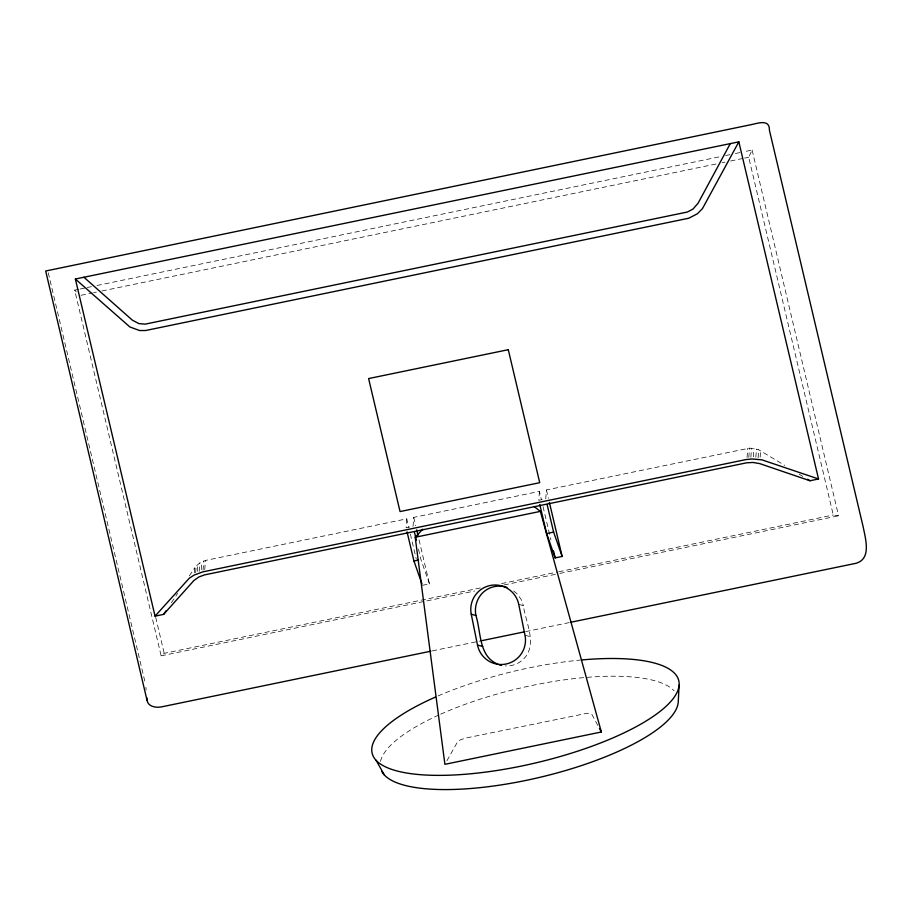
<?xml version="1.0" encoding="UTF-8"?>
<svg xmlns="http://www.w3.org/2000/svg" width="912" height="912" viewBox="0 0 912 912"><rect width="100%" height="100%" fill="white"/><g stroke="black" fill="none" stroke-linecap="round" stroke-linejoin="round"><path stroke-width="0.68" stroke-dasharray="4.56 3.42" d="M194.45 572.85L194.826 567.697L196.148 566.056L199.819 562.989L205.428 560.447L406.752 518.837L408.713 527.147M195.658 572.702L196.148 566.056M197.311 571.322L197.824 564.482M199.204 571.414L199.819 562.989M201.324 569.555L201.905 561.769M203.068 570.125L203.752 560.948M204.744 569.669L205.428 560.447M406.752 518.837L406.091 527.752L413.068 526.304L413.729 517.389L539.437 491.397L541.409 499.708M539.437 491.397L538.775 500.312L545.764 498.875L546.425 489.949L749.493 448.123L758.681 449.753L784.696 465.371M747.065 457.55L747.737 448.339M748.809 457.3L749.493 448.123M750.861 457.231L751.534 448.134M753.346 456.844L753.973 448.43M755.843 457.197L756.458 448.989M758.089 457.733L758.681 449.753M760.152 457.163L760.631 450.722M752.126 150.058L838.573 515.793L833.272 515.006L748.706 157.263L752.126 150.058L743.759 151.791M446.891 760.79L457.482 741.969L460.549 739.78L465.975 738.013L587.282 713.23L591.751 714.21L598.796 727.24M171.41 602.718L177.658 593.381M189.365 575.871L194.826 567.697M78.865 289.252L74.681 290.119L161.139 655.842L164.206 653.334L480.624 587.909M80.256 288.967L85.831 287.804M87.233 287.519L91.405 286.653M96.991 285.502L720.058 156.693M725.633 155.542L729.817 154.675M735.391 153.524L742.368 152.076M81.031 295.294L92.192 292.991M93.583 292.695L96.364 292.125M101.95 290.974L716.638 163.886M722.213 162.735L725.006 162.154M730.58 161.002L743.132 158.414M744.523 158.118L748.706 157.263M422.461 585.333L429.449 583.885L418.642 538.171M501.532 583.589L557.278 572.063M558.68 571.778L833.272 515.006M161.139 655.842L474.764 590.999M504.04 584.957L558.406 573.716M559.797 573.42L838.573 515.793M432.265 650.906L479.666 641.102M525.665 631.594L568.871 622.668M518.746 604.428L523.385 605.625C525.574 622.725 538.479 645.24 522.793 659.786A24.077 23.803 25.1 0 1 505.294 665.908M525.004 635.276L530.146 636.599M799.14 474.16L802.754 476.36M513.718 590.965L517.594 594.305L521.231 599.594L523.385 605.625M74.681 290.119L76.334 291.931M48.268 272.791L145.487 684.068M429.449 583.885L420.934 559.558L418.312 548.477M546.425 489.949L548.386 498.271M543.039 506.639L550.905 539.881M413.729 517.389L415.701 525.7M410.354 534.067L416.248 559.01M155.69 617.276L164.206 653.334M145.909 687.34L146.148 689.951M380.509 761.429A152.806 45.691 -13.3 0 1 439.402 714.757M440.656 714.187A152.806 45.691 -13.3 0 1 674.093 690.817M438.091 695.913A157.537 47.105 -13.3 0 1 580.42 660.071"/><path stroke-width="1.37" d="M679.087 685.174L678.254 702.08A152.806 45.691 -13.3 0 1 538.707 777.605A152.806 45.691 -13.3 0 1 381.843 771.518M730.284 143.617L698.113 203.159L693.029 209.042L687.386 212.029L145.076 324.148L138.875 323.612L132.308 320.135L83.915 277.248M738.834 141.85L702.468 208.597L697.418 213.75L688.799 218.219L145.646 330.509L139.582 330.532L129.892 326.975L75.365 279.015L738.834 141.85L818.531 478.982L809.97 480.749L759.673 463.592L752.924 462.464L746.666 462.806L204.356 574.925L198.782 577.022L193.868 580.556L163.613 614.38L155.051 616.147L75.365 279.015M163.613 614.38L165.95 610.88M155.051 616.147L189.286 578.208L194.188 575.05L202.715 571.892L745.856 459.602L751.967 458.975L761.862 459.83L818.531 478.982M534.17 506.548L540.36 511.381L601.35 731.983L444.908 764.324L415.199 537.259L422.792 529.177M415.199 537.259L540.36 511.381M407.071 531.901L413.945 560.994L418.597 560.036M546.641 533.566L553.618 532.118L562.145 556.445L555.157 557.893L546.641 533.566L539.767 504.473M430.874 651.191L161.834 706.811C156.431 707.986 148.223 706.948 147.06 700.405L45.691 271.012L749.504 125.001C756.595 123.804 769.853 118.093 769.42 130.291L863.174 526.897C865.773 540.098 872.18 561.005 853.244 563.867L570.274 622.372M481.057 640.817L524.275 631.879M471.253 614.243L477.512 645.092A24.35 24.225 -75.5 0 0 506.08 664.016A24.35 24.225 -75.5 0 0 525.004 635.276L518.746 604.428A24.35 24.225 -75.5 0 0 490.177 585.493A24.35 24.225 -75.5 0 0 471.253 614.243L475.893 615.44C481.148 631.617 478.538 656.697 497.895 664.141M477.512 645.092L482.653 646.414M807.565 479.29L809.97 480.749M376.097 760.312L384.351 774.972M599.435 728.426L601.35 731.983M413.945 560.994L422.017 584.045M549.377 502.421L562.145 556.445M547.075 504.416L553.618 532.118M553.527 550.973L555.157 557.893M416.681 529.861L417.992 535.401M414.379 531.844L416.339 540.155M146.832 697.794L147.06 700.405M475.893 615.44C474.206 607.05 476.987 598.112 483.246 592.253A24.077 23.803 25.1 0 1 506.992 587.339M581.867 659.935A157.537 47.105 -13.3 0 1 655.192 715.031A157.537 47.105 -13.3 0 1 420.067 774.653A157.537 47.105 -13.3 0 1 435.457 697.064M501.497 665.372A24.077 23.803 25.1 0 1 499.046 664.7M508.28 349.695L368.608 378.571L400.049 511.564L539.722 482.687L508.28 349.695"/></g></svg>
